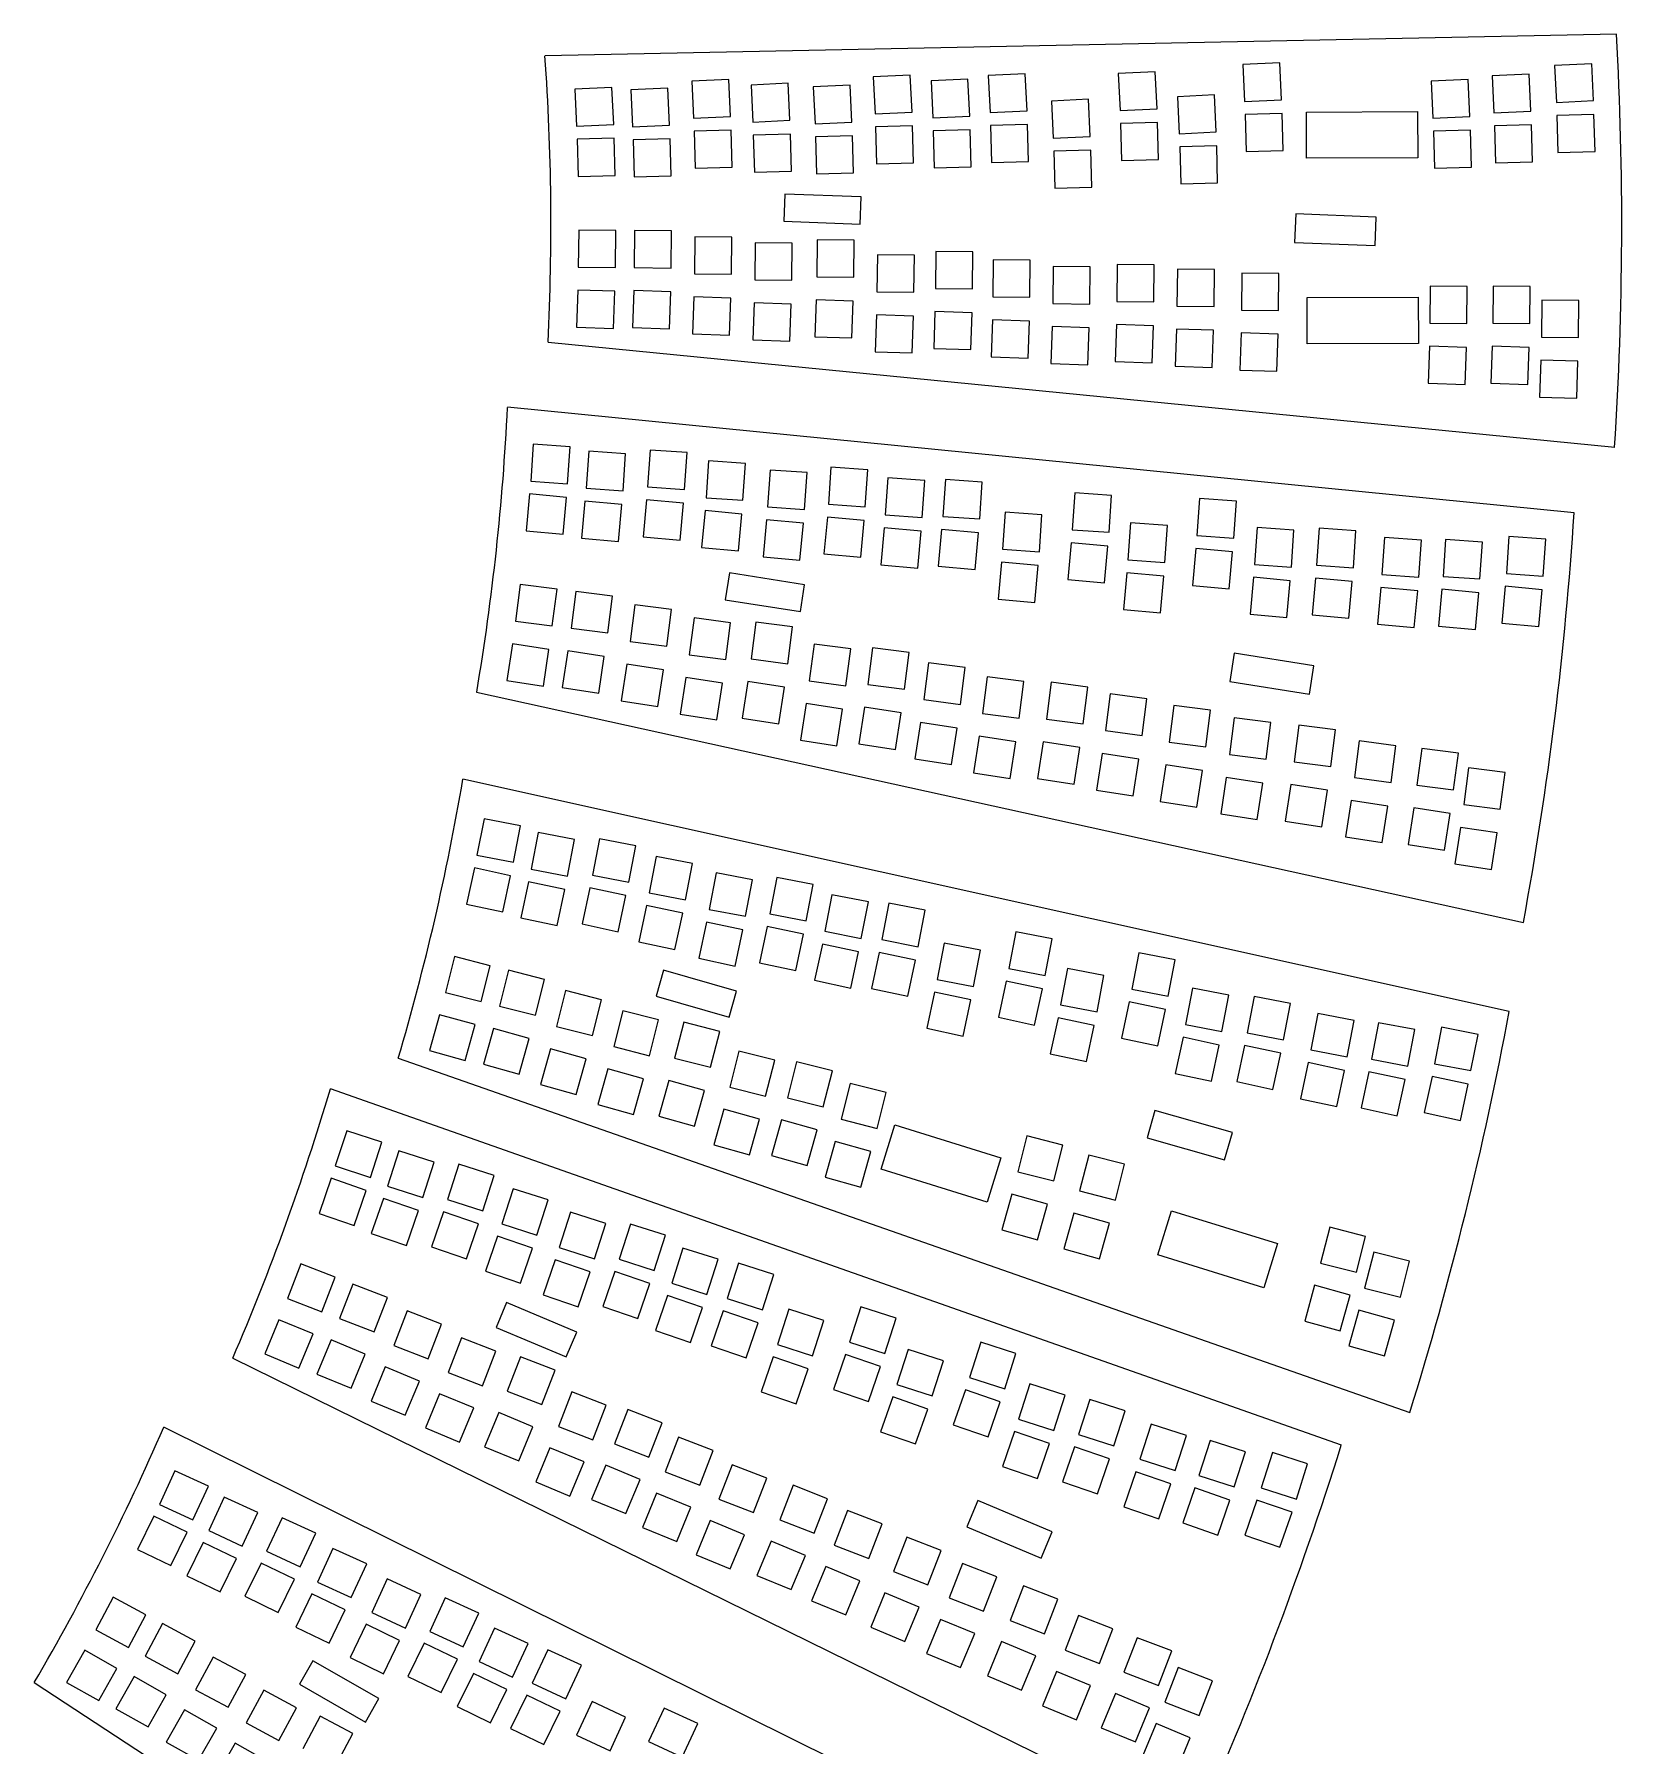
# Model space of a CAD drawing. Extents: x -234 to 632, y -244 to 547.
# Drawn here: x 457.6 to 629.1, y -17.9 to 167 of the extents above; entities that cross this region are included whole.
import ezdxf

# ---------------------------------------------------------------- set-up
doc = ezdxf.new("R2010")
doc.units = 0
doc.layers.get('0').update_dxf_attribs({"linetype": 'CONTINUOUS'})

msp = doc.modelspace()

# ---------------------------------------------------------------- linework, layer by layer
at = {"color": 7, "linetype": 'CONTINUOUS'}
for p, q in [((628.55, 167.02), (512.76, 164.69)), ((564.65, 162.75), (560.66, 162.55)), ((564.85, 158.75), (564.65, 162.75)), ((578.7, 162.97), (574.71, 162.78)), ((574.71, 162.78), (574.9, 158.78)), ((578.9, 158.98), (578.7, 162.97)), ((592.16, 163.94), (588.17, 163.75)), ((588.17, 163.75), (588.36, 159.75)), ((592.36, 159.94), (592.16, 163.94)), ((619.1, 162.72), (615.11, 162.52)), ((619.29, 158.72), (619.1, 162.72)), ((625.86, 163.84), (621.86, 163.65)), ((621.86, 163.65), (622.05, 159.66)), ((626.05, 159.85), (625.86, 163.84)), ((519.99, 161.26), (515.99, 161.07)), ((515.99, 161.07), (516.18, 157.08)), ((520.18, 157.27), (519.99, 161.26)), ((526.02, 161.21), (522.03, 161.01)), ((522.03, 161.01), (522.22, 157.02)), ((526.22, 157.21), (526.02, 161.21)), ((532.61, 162.13), (528.61, 161.94)), ((528.61, 161.94), (528.81, 157.94)), ((532.8, 158.13), (532.61, 162.13)), ((539.02, 161.72), (535.02, 161.53)), ((535.02, 161.53), (535.22, 157.53)), ((539.21, 157.73), (539.02, 161.72)), ((545.74, 161.52), (541.74, 161.33)), ((541.74, 161.33), (541.94, 157.33)), ((545.93, 157.52), (545.74, 161.52)), ((552.23, 162.6), (548.23, 162.41)), ((548.23, 162.41), (548.43, 158.41)), ((552.42, 158.6), (552.23, 162.6)), ((558.46, 162.17), (554.47, 161.97)), ((554.47, 161.97), (554.66, 157.98)), ((558.66, 158.17), (558.46, 162.17)), ((560.66, 162.55), (560.85, 158.56)), ((612.51, 162.13), (608.52, 161.94)), ((608.52, 161.94), (608.71, 157.94)), ((612.71, 158.14), (612.51, 162.13)), ((615.11, 162.52), (615.3, 158.53)), ((571.48, 159.99), (567.48, 159.79)), ((567.48, 159.79), (567.67, 155.8)), ((571.67, 155.99), (571.48, 159.99)), ((585.09, 160.46), (581.09, 160.27)), ((581.09, 160.27), (581.28, 156.27)), ((585.28, 156.47), (585.09, 160.46)), ((588.36, 159.75), (592.36, 159.94)), ((622.05, 159.66), (626.05, 159.85)), ((516.18, 157.08), (520.18, 157.27)), ((522.22, 157.02), (526.22, 157.21)), ((528.81, 157.94), (532.8, 158.13)), ((535.22, 157.53), (539.21, 157.73)), ((541.94, 157.33), (545.93, 157.52)), ((548.43, 158.41), (552.42, 158.6)), ((554.66, 157.98), (558.66, 158.17)), ((560.85, 158.56), (564.85, 158.75)), ((564.9, 157.27), (560.9, 157.16)), ((560.9, 157.16), (561.01, 153.16)), ((565.01, 153.27), (564.9, 157.27)), ((574.9, 158.78), (578.9, 158.98)), ((578.95, 157.49), (574.95, 157.38)), ((574.95, 157.38), (575.06, 153.38)), ((579.06, 153.49), (578.95, 157.49)), ((592.41, 158.46), (588.41, 158.35)), ((588.41, 158.35), (588.52, 154.35)), ((592.52, 154.46), (592.41, 158.46)), ((595.04, 158.62), (607.04, 158.67)), ((595.06, 153.62), (595.04, 158.62)), ((607.04, 158.67), (607.06, 153.67)), ((608.71, 157.94), (612.71, 158.14)), ((615.3, 158.53), (619.29, 158.72)), ((619.35, 157.24), (615.35, 157.13)), ((619.46, 153.24), (619.35, 157.24)), ((626.11, 158.36), (622.11, 158.25)), ((622.11, 158.25), (622.22, 154.26)), ((626.22, 154.37), (626.11, 158.36)), ((520.24, 155.78), (516.24, 155.67)), ((516.24, 155.67), (516.35, 151.67)), ((520.35, 151.78), (520.24, 155.78)), ((526.27, 155.73), (522.28, 155.62)), ((522.28, 155.62), (522.38, 151.62)), ((526.38, 151.73), (526.27, 155.73)), ((532.86, 156.65), (528.86, 156.54)), ((528.86, 156.54), (528.97, 152.54)), ((532.97, 152.65), (532.86, 156.65)), ((539.27, 156.24), (535.27, 156.13)), ((535.27, 156.13), (535.38, 152.13)), ((539.38, 152.24), (539.27, 156.24)), ((545.99, 156.04), (541.99, 155.93)), ((541.99, 155.93), (542.1, 151.93)), ((546.1, 152.04), (545.99, 156.04)), ((552.48, 157.12), (548.48, 157.01)), ((548.48, 157.01), (548.59, 153.01)), ((552.59, 153.12), (552.48, 157.12)), ((558.71, 156.69), (554.71, 156.58)), ((554.71, 156.58), (554.82, 152.58)), ((558.82, 152.69), (558.71, 156.69)), ((567.67, 155.8), (571.67, 155.99)), ((581.28, 156.27), (585.28, 156.47)), ((612.76, 156.65), (608.77, 156.54)), ((608.77, 156.54), (608.88, 152.54)), ((612.87, 152.65), (612.76, 156.65)), ((615.35, 157.13), (615.46, 153.13)), ((571.73, 154.51), (567.73, 154.4)), ((567.73, 154.4), (567.84, 150.4)), ((571.84, 150.51), (571.73, 154.51)), ((575.06, 153.38), (579.06, 153.49)), ((585.34, 154.98), (581.34, 154.87)), ((581.34, 154.87), (581.45, 150.87)), ((585.44, 150.98), (585.34, 154.98)), ((588.52, 154.35), (592.52, 154.46)), ((607.06, 153.67), (595.06, 153.62)), ((622.22, 154.26), (626.22, 154.37)), ((516.35, 151.67), (520.35, 151.78)), ((522.38, 151.62), (526.38, 151.73)), ((528.97, 152.54), (532.97, 152.65)), ((535.38, 152.13), (539.38, 152.24)), ((542.1, 151.93), (546.1, 152.04)), ((548.59, 153.01), (552.59, 153.12)), ((554.82, 152.58), (558.82, 152.69)), ((561.01, 153.16), (565.01, 153.27)), ((608.88, 152.54), (612.87, 152.65)), ((615.46, 153.13), (619.46, 153.24)), ((538.69, 149.76), (538.58, 146.84)), ((546.91, 149.44), (538.69, 149.76)), ((567.84, 150.4), (571.84, 150.51)), ((581.45, 150.87), (585.44, 150.98)), ((546.8, 146.52), (546.91, 149.44)), ((538.58, 146.84), (546.8, 146.52)), ((593.88, 147.61), (593.75, 144.53)), ((602.59, 147.27), (593.88, 147.61)), ((602.47, 144.19), (602.59, 147.27)), ((516.4, 145.87), (516.36, 141.87)), ((520.4, 145.83), (516.4, 145.87)), ((520.36, 141.83), (520.4, 145.83)), ((522.44, 145.81), (522.4, 141.81)), ((526.44, 145.77), (522.44, 145.81)), ((526.4, 141.77), (526.44, 145.77)), ((528.94, 145.14), (528.91, 141.14)), ((532.94, 145.1), (528.94, 145.14)), ((532.9, 141.1), (532.94, 145.1)), ((535.46, 144.48), (535.42, 140.48)), ((539.46, 144.44), (535.46, 144.48)), ((539.42, 140.44), (539.46, 144.44)), ((542.16, 144.82), (542.12, 140.82)), ((546.16, 144.78), (542.16, 144.82)), ((546.12, 140.78), (546.16, 144.78)), ((593.75, 144.53), (602.47, 144.19)), ((548.67, 143.2), (548.63, 139.2)), ((552.67, 143.16), (548.67, 143.2)), ((552.63, 139.16), (552.67, 143.16)), ((555, 143.56), (554.96, 139.56)), ((559, 143.52), (555, 143.56)), ((558.96, 139.52), (559, 143.52)), ((561.2, 142.66), (561.16, 138.66)), ((565.2, 142.62), (561.2, 142.66)), ((565.16, 138.62), (565.2, 142.62)), ((516.36, 141.87), (520.36, 141.83)), ((522.4, 141.81), (526.4, 141.77)), ((528.91, 141.14), (532.9, 141.1)), ((542.12, 140.82), (546.12, 140.78)), ((567.67, 141.92), (567.63, 137.92)), ((571.67, 141.88), (567.67, 141.92)), ((571.63, 137.88), (571.67, 141.88)), ((574.6, 142.15), (574.56, 138.15)), ((578.6, 142.11), (574.6, 142.15)), ((578.56, 138.11), (578.6, 142.11)), ((581.09, 141.66), (581.05, 137.66)), ((585.09, 141.62), (581.09, 141.66)), ((585.05, 137.62), (585.09, 141.62)), ((588.07, 141.23), (588.03, 137.23)), ((592.07, 141.19), (588.07, 141.23)), ((592.03, 137.19), (592.07, 141.19)), ((516.3, 139.38), (516.17, 135.39)), ((520.3, 139.25), (516.3, 139.38)), ((520.16, 135.25), (520.3, 139.25)), ((522.34, 139.33), (522.2, 135.33)), ((526.34, 139.19), (522.34, 139.33)), ((526.2, 135.19), (526.34, 139.19)), ((535.42, 140.48), (539.42, 140.44)), ((548.63, 139.2), (552.63, 139.16)), ((554.96, 139.56), (558.96, 139.52)), ((561.16, 138.66), (565.16, 138.62)), ((608.41, 139.8), (608.37, 135.8)), ((612.41, 139.76), (608.41, 139.8)), ((612.37, 135.76), (612.41, 139.76)), ((615.21, 139.8), (615.17, 135.8)), ((619.21, 139.76), (615.21, 139.8)), ((619.17, 135.76), (619.21, 139.76)), ((528.85, 138.66), (528.71, 134.66)), ((532.85, 138.52), (528.85, 138.66)), ((532.71, 134.52), (532.85, 138.52)), ((535.36, 138), (535.23, 134)), ((539.36, 137.86), (535.36, 138)), ((539.22, 133.86), (539.36, 137.86)), ((542.07, 138.34), (541.93, 134.34)), ((546.07, 138.2), (542.07, 138.34)), ((545.93, 134.21), (546.07, 138.2)), ((554.9, 137.08), (554.77, 133.08)), ((558.9, 136.94), (554.9, 137.08)), ((558.76, 132.95), (558.9, 136.94)), ((567.63, 137.92), (571.63, 137.88)), ((574.56, 138.15), (578.56, 138.11)), ((581.05, 137.66), (585.05, 137.62)), ((588.03, 137.23), (592.03, 137.19)), ((595.11, 138.59), (607.11, 138.63)), ((595.13, 133.59), (595.11, 138.59)), ((607.11, 138.63), (607.13, 133.63)), ((620.47, 138.31), (620.43, 134.31)), ((624.47, 138.27), (620.47, 138.31)), ((624.43, 134.27), (624.47, 138.27)), ((516.17, 135.39), (520.16, 135.25)), ((522.2, 135.33), (526.2, 135.19)), ((548.58, 136.72), (548.44, 132.72)), ((552.58, 136.58), (548.58, 136.72)), ((552.44, 132.59), (552.58, 136.58)), ((561.1, 136.18), (560.97, 132.18)), ((565.1, 136.04), (561.1, 136.18)), ((564.96, 132.04), (565.1, 136.04)), ((567.57, 135.44), (567.43, 131.44)), ((571.57, 135.3), (567.57, 135.44)), ((571.43, 131.31), (571.57, 135.3)), ((574.51, 135.67), (574.37, 131.67)), ((578.51, 135.53), (574.51, 135.67)), ((578.37, 131.53), (578.51, 135.53)), ((581, 135.18), (580.86, 131.18)), ((584.99, 135.04), (581, 135.18)), ((584.86, 131.04), (584.99, 135.04)), ((608.37, 135.8), (612.37, 135.76)), ((615.17, 135.8), (619.17, 135.76)), ((513.09, 133.75), (628.35, 122.42)), ((528.71, 134.66), (532.71, 134.52)), ((535.23, 134), (539.22, 133.86)), ((541.93, 134.34), (545.93, 134.21)), ((587.98, 134.75), (587.84, 130.75)), ((591.97, 134.61), (587.98, 134.75)), ((591.84, 130.61), (591.97, 134.61)), ((607.13, 133.63), (595.13, 133.59)), ((608.32, 133.32), (608.18, 129.32)), ((612.32, 133.18), (608.32, 133.32)), ((612.18, 129.19), (612.32, 133.18)), ((615.11, 133.32), (614.97, 129.32)), ((619.11, 133.18), (615.11, 133.32)), ((618.97, 129.19), (619.11, 133.18)), ((620.43, 134.31), (624.43, 134.27)), ((548.44, 132.72), (552.44, 132.59)), ((554.77, 133.08), (558.76, 132.95)), ((560.97, 132.18), (564.96, 132.04)), ((567.43, 131.44), (571.43, 131.31)), ((574.37, 131.67), (578.37, 131.53)), ((620.38, 131.83), (620.24, 127.83)), ((624.37, 131.69), (620.38, 131.83)), ((624.24, 127.7), (624.37, 131.69)), ((580.86, 131.18), (584.86, 131.04)), ((587.84, 130.75), (591.84, 130.61)), ((608.18, 129.32), (612.18, 129.19)), ((614.97, 129.32), (618.97, 129.19)), ((620.24, 127.83), (624.24, 127.7)), ((623.96, 115.33), (508.7, 126.72)), ((511.49, 122.75), (511.21, 118.76)), ((515.48, 122.46), (511.49, 122.75)), ((515.2, 118.47), (515.48, 122.46)), ((524.13, 122.11), (523.84, 118.12)), ((528.12, 121.83), (524.13, 122.11)), ((517.48, 121.97), (517.2, 117.98)), ((521.47, 121.69), (517.48, 121.97)), ((521.19, 117.7), (521.47, 121.69)), ((527.83, 117.84), (528.12, 121.83)), ((530.44, 120.95), (530.16, 116.96)), ((534.43, 120.67), (530.44, 120.95)), ((534.15, 116.68), (534.43, 120.67)), ((543.66, 120.25), (543.38, 116.26)), ((547.65, 119.97), (543.66, 120.25)), ((511.21, 118.76), (515.2, 118.47)), ((537.09, 119.95), (536.81, 115.96)), ((541.08, 119.67), (537.09, 119.95)), ((540.8, 115.68), (541.08, 119.67)), ((547.37, 115.98), (547.65, 119.97)), ((549.8, 119.09), (549.52, 115.1)), ((553.79, 118.81), (549.8, 119.09)), ((553.51, 114.82), (553.79, 118.81)), ((556.02, 118.93), (555.74, 114.94)), ((560.01, 118.65), (556.02, 118.93)), ((559.73, 114.66), (560.01, 118.65)), ((511.09, 117.36), (510.73, 113.37)), ((515.08, 116.99), (511.09, 117.36)), ((514.71, 113.01), (515.08, 116.99)), ((517.08, 116.59), (516.72, 112.6)), ((521.07, 116.22), (517.08, 116.59)), ((517.2, 117.98), (521.19, 117.7)), ((523.73, 116.72), (523.37, 112.74)), ((527.71, 116.36), (523.73, 116.72)), ((523.84, 118.12), (527.83, 117.84)), ((530.16, 116.96), (534.15, 116.68)), ((570, 117.49), (569.72, 113.5)), ((573.99, 117.21), (570, 117.49)), ((573.71, 113.22), (573.99, 117.21)), ((583.48, 116.86), (583.19, 112.87)), ((587.47, 116.58), (583.48, 116.86)), ((587.18, 112.59), (587.47, 116.58)), ((520.7, 112.24), (521.07, 116.22)), ((527.35, 112.38), (527.71, 116.36)), ((530.05, 115.56), (529.68, 111.58)), ((534.03, 115.19), (530.05, 115.56)), ((533.67, 111.21), (534.03, 115.19)), ((536.81, 115.96), (540.8, 115.68)), ((543.27, 114.86), (542.9, 110.88)), ((547.25, 114.5), (543.27, 114.86)), ((543.38, 116.26), (547.37, 115.98)), ((549.52, 115.1), (553.51, 114.82)), ((555.74, 114.94), (559.73, 114.66)), ((562.47, 115.38), (562.19, 111.39)), ((566.46, 115.1), (562.47, 115.38)), ((566.18, 111.11), (566.46, 115.1)), ((510.73, 113.37), (514.71, 113.01)), ((536.7, 114.56), (536.33, 110.58)), ((540.68, 114.2), (536.7, 114.56)), ((540.31, 110.21), (540.68, 114.2)), ((546.89, 110.52), (547.25, 114.5)), ((549.41, 113.7), (549.04, 109.72)), ((553.39, 113.33), (549.41, 113.7)), ((553.03, 109.35), (553.39, 113.33)), ((555.62, 113.54), (555.26, 109.56)), ((559.61, 113.18), (555.62, 113.54)), ((559.24, 109.19), (559.61, 113.18)), ((569.72, 113.5), (573.71, 113.22)), ((576.04, 114.24), (575.75, 110.25)), ((580.03, 113.96), (576.04, 114.24)), ((579.74, 109.97), (580.03, 113.96)), ((583.19, 112.87), (587.18, 112.59)), ((589.7, 113.74), (589.42, 109.75)), ((593.69, 113.46), (589.7, 113.74)), ((593.41, 109.47), (593.69, 113.46)), ((596.4, 113.67), (596.12, 109.68)), ((600.39, 113.38), (596.4, 113.67)), ((600.11, 109.39), (600.39, 113.38)), ((516.72, 112.6), (520.7, 112.24)), ((523.37, 112.74), (527.35, 112.38)), ((529.68, 111.58), (533.67, 111.21)), ((562.19, 111.39), (566.18, 111.11)), ((569.6, 112.1), (569.24, 108.12)), ((573.59, 111.74), (569.6, 112.1)), ((573.22, 107.75), (573.59, 111.74)), ((583.08, 111.47), (582.72, 107.48)), ((587.06, 111.1), (583.08, 111.47)), ((586.7, 107.12), (587.06, 111.1)), ((603.47, 112.65), (603.19, 108.66)), ((607.46, 112.37), (603.47, 112.65)), ((607.18, 108.38), (607.46, 112.37)), ((610.08, 112.45), (609.8, 108.46)), ((614.07, 112.17), (610.08, 112.45)), ((613.79, 108.18), (614.07, 112.17)), ((616.92, 112.77), (616.64, 108.78)), ((620.91, 112.49), (616.92, 112.77)), ((620.63, 108.5), (620.91, 112.49)), ((536.33, 110.58), (540.31, 110.21)), ((542.9, 110.88), (546.89, 110.52)), ((549.04, 109.72), (553.03, 109.35)), ((555.26, 109.56), (559.24, 109.19)), ((562.07, 109.99), (561.71, 106.01)), ((566.06, 109.63), (562.07, 109.99)), ((565.69, 105.65), (566.06, 109.63)), ((575.75, 110.25), (579.74, 109.97)), ((589.42, 109.75), (593.41, 109.47)), ((596.12, 109.68), (600.11, 109.39)), ((510.09, 107.6), (509.58, 103.63)), ((514.06, 107.09), (510.09, 107.6)), ((532.69, 108.83), (532.24, 105.94)), ((540.81, 107.54), (532.69, 108.83)), ((540.36, 104.65), (540.81, 107.54)), ((569.24, 108.12), (573.22, 107.75)), ((575.64, 108.85), (575.28, 104.87)), ((579.62, 108.49), (575.64, 108.85)), ((579.26, 104.51), (579.62, 108.49)), ((582.72, 107.48), (586.7, 107.12)), ((589.3, 108.36), (588.94, 104.37)), ((593.29, 107.99), (589.3, 108.36)), ((592.92, 104.01), (593.29, 107.99)), ((596.01, 108.28), (595.64, 104.29)), ((599.99, 107.91), (596.01, 108.28)), ((599.63, 103.93), (599.99, 107.91)), ((603.07, 107.26), (602.71, 103.28)), ((607.06, 106.9), (603.07, 107.26)), ((603.19, 108.66), (607.18, 108.38)), ((609.8, 108.46), (613.79, 108.18)), ((616.53, 107.39), (616.16, 103.4)), ((620.51, 107.02), (616.53, 107.39)), ((616.64, 108.78), (620.63, 108.5)), ((513.55, 103.12), (514.06, 107.09)), ((516.08, 106.83), (515.57, 102.86)), ((520.05, 106.32), (516.08, 106.83)), ((519.54, 102.35), (520.05, 106.32)), ((522.47, 105.39), (521.95, 101.42)), ((526.43, 104.88), (522.47, 105.39)), ((532.24, 105.94), (540.36, 104.65)), ((561.71, 106.01), (565.69, 105.65)), ((606.69, 102.92), (607.06, 106.9)), ((609.68, 107.07), (609.32, 103.08)), ((613.67, 106.7), (609.68, 107.07)), ((613.3, 102.72), (613.67, 106.7)), ((620.14, 103.04), (620.51, 107.02)), ((509.58, 103.63), (513.55, 103.12)), ((525.92, 100.91), (526.43, 104.88)), ((528.86, 103.97), (528.34, 100)), ((532.82, 103.45), (528.86, 103.97)), ((575.28, 104.87), (579.26, 104.51)), ((588.94, 104.37), (592.92, 104.01)), ((595.64, 104.29), (599.63, 103.93)), ((515.57, 102.86), (519.54, 102.35)), ((532.31, 99.49), (532.82, 103.45)), ((535.55, 103.51), (535.04, 99.55)), ((539.52, 103), (535.55, 103.51)), ((539.01, 99.03), (539.52, 103)), ((602.71, 103.28), (606.69, 102.92)), ((609.32, 103.08), (613.3, 102.72)), ((616.16, 103.4), (620.14, 103.04)), ((509.23, 101.17), (508.62, 97.22)), ((513.19, 100.56), (509.23, 101.17)), ((512.58, 96.61), (513.19, 100.56)), ((515.22, 100.4), (514.61, 96.45)), ((519.17, 99.79), (515.22, 100.4)), ((521.95, 101.42), (525.92, 100.91)), ((528.34, 100), (532.31, 99.49)), ((541.83, 101.13), (541.31, 97.17)), ((545.79, 100.62), (541.83, 101.13)), ((545.28, 96.65), (545.79, 100.62)), ((548.15, 100.74), (547.64, 96.78)), ((552.12, 100.23), (548.15, 100.74)), ((551.6, 96.26), (552.12, 100.23)), ((587.23, 100.16), (586.75, 97.11)), ((595.84, 98.79), (587.23, 100.16)), ((518.56, 95.84), (519.17, 99.79)), ((521.6, 98.97), (521, 95.01)), ((525.56, 98.36), (521.6, 98.97)), ((524.95, 94.4), (525.56, 98.36)), ((535.04, 99.55), (539.01, 99.03)), ((554.2, 99.11), (553.69, 95.15)), ((558.17, 98.6), (554.2, 99.11)), ((557.65, 94.63), (558.17, 98.6)), ((595.36, 95.74), (595.84, 98.79)), ((508.62, 97.22), (512.58, 96.61)), ((514.61, 96.45), (518.56, 95.84)), ((527.99, 97.54), (527.38, 93.59)), ((531.95, 96.93), (527.99, 97.54)), ((531.34, 92.98), (531.95, 96.93)), ((534.69, 97.09), (534.08, 93.13)), ((538.65, 96.48), (534.69, 97.09)), ((538.04, 92.52), (538.65, 96.48)), ((541.31, 97.17), (545.28, 96.65)), ((547.64, 96.78), (551.6, 96.26)), ((560.53, 97.61), (560.02, 93.65)), ((564.5, 97.1), (560.53, 97.61)), ((563.99, 93.13), (564.5, 97.1)), ((567.45, 97.02), (566.94, 93.05)), ((571.42, 96.5), (567.45, 97.02)), ((570.9, 92.54), (571.42, 96.5)), ((586.75, 97.11), (595.36, 95.74)), ((505.37, 95.96), (618.48, 71.06)), ((521, 95.01), (524.95, 94.4)), ((540.97, 94.71), (540.36, 90.76)), ((544.92, 94.1), (540.97, 94.71)), ((547.29, 94.32), (546.68, 90.37)), ((551.24, 93.71), (547.29, 94.32)), ((553.69, 95.15), (557.65, 94.63)), ((573.83, 95.76), (573.32, 91.8)), ((577.8, 95.25), (573.83, 95.76)), ((577.29, 91.28), (577.8, 95.25)), ((580.71, 94.51), (580.2, 90.54)), ((584.68, 94), (580.71, 94.51)), ((527.38, 93.59), (531.34, 92.98)), ((534.08, 93.13), (538.04, 92.52)), ((544.31, 90.15), (544.92, 94.1)), ((550.63, 89.76), (551.24, 93.71)), ((553.34, 92.69), (552.73, 88.74)), ((557.29, 92.08), (553.34, 92.69)), ((560.02, 93.65), (563.99, 93.13)), ((566.94, 93.05), (570.9, 92.54)), ((584.17, 90.03), (584.68, 94)), ((587.24, 93.18), (586.72, 89.21)), ((591.2, 92.66), (587.24, 93.18)), ((590.69, 88.7), (591.2, 92.66)), ((540.36, 90.76), (544.31, 90.15)), ((556.68, 88.13), (557.29, 92.08)), ((559.67, 91.19), (559.06, 87.24)), ((563.63, 90.58), (559.67, 91.19)), ((566.59, 90.59), (565.98, 86.64)), ((570.54, 89.98), (566.59, 90.59)), ((573.32, 91.8), (577.29, 91.28)), ((594.22, 92.4), (593.7, 88.43)), ((598.18, 91.88), (594.22, 92.4)), ((597.67, 87.92), (598.18, 91.88)), ((600.74, 90.68), (600.23, 86.72)), ((604.71, 90.17), (600.74, 90.68)), ((546.68, 90.37), (550.63, 89.76)), ((563.02, 86.63), (563.63, 90.58)), ((569.93, 86.03), (570.54, 89.98)), ((572.97, 89.34), (572.36, 85.38)), ((576.92, 88.73), (572.97, 89.34)), ((580.2, 90.54), (584.17, 90.03)), ((586.72, 89.21), (590.69, 88.7)), ((604.2, 86.2), (604.71, 90.17)), ((607.49, 89.88), (606.98, 85.92)), ((611.46, 89.37), (607.49, 89.88)), ((610.94, 85.4), (611.46, 89.37)), ((552.73, 88.74), (556.68, 88.13)), ((559.06, 87.24), (563.02, 86.63)), ((576.31, 84.77), (576.92, 88.73)), ((579.85, 88.09), (579.24, 84.13)), ((583.8, 87.48), (579.85, 88.09)), ((583.19, 83.52), (583.8, 87.48)), ((593.7, 88.43), (597.67, 87.92)), ((612.54, 87.78), (612.03, 83.81)), ((616.51, 87.27), (612.54, 87.78)), ((615.99, 83.3), (616.51, 87.27)), ((616.94, 61.45), (503.88, 86.54)), ((565.98, 86.64), (569.93, 86.03)), ((572.36, 85.38), (576.31, 84.77)), ((586.37, 86.75), (585.77, 82.8)), ((590.33, 86.14), (586.37, 86.75)), ((589.72, 82.19), (590.33, 86.14)), ((593.35, 85.97), (592.74, 82.02)), ((597.31, 85.36), (593.35, 85.97)), ((596.7, 81.41), (597.31, 85.36)), ((600.23, 86.72), (604.2, 86.2)), ((606.98, 85.92), (610.94, 85.4)), ((579.24, 84.13), (583.19, 83.52)), ((599.88, 84.26), (599.27, 80.31)), ((603.84, 83.65), (599.88, 84.26)), ((603.23, 79.7), (603.84, 83.65)), ((606.63, 83.46), (606.02, 79.5)), ((610.58, 82.85), (606.63, 83.46)), ((612.03, 83.81), (615.99, 83.3)), ((506.17, 82.26), (505.41, 78.33)), ((510.1, 81.5), (506.17, 82.26)), ((509.34, 77.58), (510.1, 81.5)), ((585.77, 82.8), (589.72, 82.19)), ((592.74, 82.02), (596.7, 81.41)), ((609.97, 78.89), (610.58, 82.85)), ((611.68, 81.35), (611.07, 77.4)), ((615.63, 80.74), (611.68, 81.35)), ((512.02, 80.78), (511.26, 76.85)), ((515.95, 80.02), (512.02, 80.78)), ((515.19, 76.09), (515.95, 80.02)), ((518.64, 80.12), (517.88, 76.19)), ((522.56, 79.36), (518.64, 80.12)), ((599.27, 80.31), (603.23, 79.7)), ((606.02, 79.5), (609.97, 78.89)), ((615.02, 76.79), (615.63, 80.74)), ((505.41, 78.33), (509.34, 77.58)), ((521.81, 75.43), (522.56, 79.36)), ((524.77, 78.21), (524.01, 74.28)), ((528.7, 77.45), (524.77, 78.21)), ((505.13, 76.96), (504.29, 73.05)), ((509.04, 76.12), (505.13, 76.96)), ((508.2, 72.21), (509.04, 76.12)), ((511.26, 76.85), (515.19, 76.09)), ((517.88, 76.19), (521.81, 75.43)), ((527.94, 73.52), (528.7, 77.45)), ((531.25, 76.42), (530.49, 72.49)), ((535.18, 75.67), (531.25, 76.42)), ((537.81, 75.94), (537.06, 72.01)), ((541.74, 75.18), (537.81, 75.94)), ((611.07, 77.4), (615.02, 76.79)), ((510.98, 75.48), (510.15, 71.56)), ((514.9, 74.64), (510.98, 75.48)), ((514.06, 70.73), (514.9, 74.64)), ((517.6, 74.82), (516.76, 70.91)), ((521.51, 73.98), (517.6, 74.82)), ((520.67, 70.07), (521.51, 73.98)), ((524.01, 74.28), (527.94, 73.52)), ((534.42, 71.74), (535.18, 75.67)), ((540.98, 71.25), (541.74, 75.18)), ((543.77, 74.05), (543.01, 70.12)), ((547.7, 73.29), (543.77, 74.05)), ((504.29, 73.05), (508.2, 72.21)), ((523.73, 72.91), (522.89, 68.99)), ((527.64, 72.07), (523.73, 72.91)), ((530.49, 72.49), (534.42, 71.74)), ((546.94, 69.36), (547.7, 73.29)), ((549.92, 73.15), (549.16, 69.22)), ((553.85, 72.39), (549.92, 73.15)), ((553.09, 68.46), (553.85, 72.39)), ((510.15, 71.56), (514.06, 70.73)), ((516.76, 70.91), (520.67, 70.07)), ((526.8, 68.16), (527.64, 72.07)), ((530.21, 71.12), (529.38, 67.21)), ((534.12, 70.28), (530.21, 71.12)), ((533.29, 66.37), (534.12, 70.28)), ((536.78, 70.63), (535.94, 66.72)), ((540.69, 69.8), (536.78, 70.63)), ((537.06, 72.01), (540.98, 71.25)), ((522.89, 68.99), (526.8, 68.16)), ((539.85, 65.89), (540.69, 69.8)), ((542.73, 68.74), (541.89, 64.83)), ((546.64, 67.9), (542.73, 68.74)), ((543.01, 70.12), (546.94, 69.36)), ((549.16, 69.22), (553.09, 68.46)), ((555.9, 68.85), (555.14, 64.92)), ((559.83, 68.1), (555.9, 68.85)), ((563.63, 70.05), (562.87, 66.12)), ((567.55, 69.29), (563.63, 70.05)), ((566.8, 65.36), (567.55, 69.29)), ((502.97, 67.39), (501.99, 63.51)), ((506.85, 66.4), (502.97, 67.39)), ((529.38, 67.21), (533.29, 66.37)), ((535.94, 66.72), (539.85, 65.89)), ((545.8, 63.99), (546.64, 67.9)), ((548.88, 67.84), (548.05, 63.93)), ((552.79, 67.01), (548.88, 67.84)), ((551.96, 63.1), (552.79, 67.01)), ((559.07, 64.17), (559.83, 68.1)), ((576.93, 67.8), (576.18, 63.88)), ((580.86, 67.05), (576.93, 67.8)), ((580.1, 63.12), (580.86, 67.05)), ((505.86, 62.53), (506.85, 66.4)), ((508.82, 65.91), (507.84, 62.03)), ((512.7, 64.92), (508.82, 65.91)), ((511.72, 61.05), (512.7, 64.92)), ((525.56, 65.91), (524.76, 63.1)), ((533.46, 63.65), (525.56, 65.91)), ((541.89, 64.83), (545.8, 63.99)), ((555.14, 64.92), (559.07, 64.17)), ((562.59, 64.74), (561.75, 60.83)), ((566.5, 63.91), (562.59, 64.74)), ((562.87, 66.12), (566.8, 65.36)), ((569.23, 66.1), (568.48, 62.17)), ((573.16, 65.34), (569.23, 66.1)), ((572.41, 61.41), (573.16, 65.34)), ((501.99, 63.51), (505.86, 62.53)), ((514.99, 63.72), (514.01, 59.84)), ((518.87, 62.73), (514.99, 63.72)), ((524.76, 63.1), (532.66, 60.85)), ((532.66, 60.85), (533.46, 63.65)), ((548.05, 63.93), (551.96, 63.1)), ((554.86, 63.55), (554.02, 59.64)), ((558.77, 62.71), (554.86, 63.55)), ((565.66, 59.99), (566.5, 63.91)), ((576.18, 63.88), (580.1, 63.12)), ((582.74, 63.97), (581.98, 60.04)), ((586.67, 63.21), (582.74, 63.97)), ((585.91, 59.29), (586.67, 63.21)), ((589.38, 63.09), (588.63, 59.16)), ((593.31, 62.33), (589.38, 63.09)), ((501.35, 61.11), (500.27, 57.26)), ((505.2, 60.04), (501.35, 61.11)), ((507.84, 62.03), (511.72, 61.05)), ((517.88, 58.86), (518.87, 62.73)), ((521.16, 61.54), (520.18, 57.66)), ((525.04, 60.56), (521.16, 61.54)), ((557.94, 58.8), (558.77, 62.71)), ((568.48, 62.17), (572.41, 61.41)), ((575.9, 62.5), (575.06, 58.59)), ((579.81, 61.66), (575.9, 62.5)), ((578.97, 57.75), (579.81, 61.66)), ((592.56, 58.4), (593.31, 62.33)), ((596.28, 61.24), (595.52, 57.31)), ((600.21, 60.48), (596.28, 61.24)), ((504.12, 56.18), (505.2, 60.04)), ((507.2, 59.63), (506.12, 55.78)), ((511.05, 58.55), (507.2, 59.63)), ((514.01, 59.84), (517.88, 58.86)), ((524.06, 56.68), (525.04, 60.56)), ((527.76, 60.29), (526.77, 56.41)), ((531.64, 59.3), (527.76, 60.29)), ((530.65, 55.43), (531.64, 59.3)), ((554.02, 59.64), (557.94, 58.8)), ((561.75, 60.83), (565.66, 59.99)), ((568.2, 60.79), (567.36, 56.88)), ((572.11, 59.96), (568.2, 60.79)), ((571.27, 56.05), (572.11, 59.96)), ((581.98, 60.04), (585.91, 59.29)), ((588.63, 59.16), (592.56, 58.4)), ((599.45, 56.55), (600.21, 60.48)), ((602.82, 60.25), (602.06, 56.32)), ((606.75, 59.5), (602.82, 60.25)), ((605.99, 55.57), (606.75, 59.5)), ((609.65, 59.75), (608.89, 55.82)), ((613.58, 58.99), (609.65, 59.75)), ((509.97, 54.7), (511.05, 58.55)), ((513.37, 57.44), (512.29, 53.59)), ((517.22, 56.36), (513.37, 57.44)), ((520.18, 57.66), (524.06, 56.68)), ((575.06, 58.59), (578.97, 57.75)), ((581.7, 58.67), (580.86, 54.76)), ((585.61, 57.83), (581.7, 58.67)), ((584.78, 53.92), (585.61, 57.83)), ((588.35, 57.79), (587.51, 53.88)), ((592.26, 56.95), (588.35, 57.79)), ((612.82, 55.07), (613.58, 58.99)), ((496.89, 56.4), (606.21, 18.15)), ((500.27, 57.26), (504.12, 56.18)), ((506.12, 55.78), (509.97, 54.7)), ((516.14, 52.51), (517.22, 56.36)), ((526.77, 56.41), (530.65, 55.43)), ((533.7, 57.17), (532.72, 53.3)), ((537.58, 56.19), (533.7, 57.17)), ((536.6, 52.31), (537.58, 56.19)), ((539.93, 56.03), (538.95, 52.15)), ((543.81, 55.05), (539.93, 56.03)), ((567.36, 56.88), (571.27, 56.05)), ((591.42, 53.04), (592.26, 56.95)), ((595.24, 55.94), (594.41, 52.02)), ((599.16, 55.1), (595.24, 55.94)), ((595.52, 57.31), (599.45, 56.55)), ((602.06, 56.32), (605.99, 55.57)), ((608.89, 55.82), (612.82, 55.07)), ((519.54, 55.26), (518.46, 51.41)), ((523.39, 54.19), (519.54, 55.26)), ((522.31, 50.33), (523.39, 54.19)), ((526.14, 54.01), (525.06, 50.16)), ((529.99, 52.93), (526.14, 54.01)), ((542.83, 51.17), (543.81, 55.05)), ((545.74, 53.69), (544.76, 49.81)), ((549.62, 52.71), (545.74, 53.69)), ((580.86, 54.76), (584.78, 53.92)), ((587.51, 53.88), (591.42, 53.04)), ((598.32, 51.19), (599.16, 55.1)), ((601.78, 54.95), (600.94, 51.04)), ((605.69, 54.11), (601.78, 54.95)), ((604.86, 50.2), (605.69, 54.11)), ((608.61, 54.45), (607.77, 50.54)), ((612.52, 53.61), (608.61, 54.45)), ((598.81, 14.62), (489.57, 53.1)), ((512.29, 53.59), (516.14, 52.51)), ((528.91, 49.08), (529.99, 52.93)), ((532.72, 53.3), (536.6, 52.31)), ((538.95, 52.15), (542.83, 51.17)), ((548.64, 48.83), (549.62, 52.71)), ((594.41, 52.02), (598.32, 51.19)), ((611.69, 49.7), (612.52, 53.61)), ((518.46, 51.41), (522.31, 50.33)), ((525.06, 50.16), (528.91, 49.08)), ((532.08, 50.9), (531, 47.05)), ((535.93, 49.82), (532.08, 50.9)), ((578.67, 50.78), (577.82, 47.81)), ((587.05, 48.39), (578.67, 50.78)), ((600.94, 51.04), (604.86, 50.2)), ((607.77, 50.54), (611.69, 49.7)), ((491.33, 48.58), (490.1, 44.77)), ((495.14, 47.35), (491.33, 48.58)), ((534.85, 45.97), (535.93, 49.82)), ((538.31, 49.76), (537.23, 45.9)), ((542.16, 48.68), (538.31, 49.76)), ((541.08, 44.83), (542.16, 48.68)), ((544.76, 49.81), (548.64, 48.83)), ((549.07, 44.43), (550.55, 49.2)), ((550.55, 49.2), (562.01, 45.65)), ((586.2, 45.42), (587.05, 48.39)), ((493.91, 43.54), (495.14, 47.35)), ((496.96, 46.4), (495.74, 42.59)), ((500.77, 45.18), (496.96, 46.4)), ((531, 47.05), (534.85, 45.97)), ((544.12, 47.41), (543.04, 43.56)), ((547.97, 46.34), (544.12, 47.41)), ((546.89, 42.48), (547.97, 46.34)), ((564.84, 48.01), (563.85, 44.14)), ((568.71, 47.03), (564.84, 48.01)), ((567.73, 43.15), (568.71, 47.03)), ((577.82, 47.81), (586.2, 45.42)), ((490.1, 44.77), (493.91, 43.54)), ((499.55, 41.37), (500.77, 45.18)), ((503.45, 44.95), (502.23, 41.15)), ((507.26, 43.73), (503.45, 44.95)), ((537.23, 45.9), (541.08, 44.83)), ((560.53, 40.87), (549.07, 44.43)), ((562.01, 45.65), (560.53, 40.87)), ((571.52, 45.95), (570.53, 42.07)), ((575.39, 44.97), (571.52, 45.95)), ((574.41, 41.09), (575.39, 44.97)), ((489.66, 43.44), (488.36, 39.65)), ((493.44, 42.13), (489.66, 43.44)), ((495.74, 42.59), (499.55, 41.37)), ((506.04, 39.92), (507.26, 43.73)), ((543.04, 43.56), (546.89, 42.48)), ((563.85, 44.14), (567.73, 43.15)), ((492.14, 38.35), (493.44, 42.13)), ((495.3, 41.26), (493.99, 37.48)), ((499.08, 39.96), (495.3, 41.26)), ((502.23, 41.15), (506.04, 39.92)), ((509.31, 42.32), (508.08, 38.51)), ((513.11, 41.1), (509.31, 42.32)), ((511.89, 37.29), (513.11, 41.1)), ((563.21, 41.74), (562.13, 37.89)), ((567.06, 40.66), (563.21, 41.74)), ((570.53, 42.07), (574.41, 41.09)), ((488.36, 39.65), (492.14, 38.35)), ((497.78, 36.18), (499.08, 39.96)), ((501.78, 39.81), (500.48, 36.03)), ((505.57, 38.51), (501.78, 39.81)), ((515.53, 39.77), (514.3, 35.96)), ((519.34, 38.55), (515.53, 39.77)), ((565.99, 36.81), (567.06, 40.66)), ((569.89, 39.67), (568.82, 35.82)), ((573.75, 38.6), (569.89, 39.67)), ((578.97, 35.16), (580.45, 39.93)), ((580.45, 39.93), (591.91, 36.38)), ((493.99, 37.48), (497.78, 36.18)), ((504.26, 34.73), (505.57, 38.51)), ((507.64, 37.18), (506.34, 33.4)), ((511.42, 35.88), (507.64, 37.18)), ((508.08, 38.51), (511.89, 37.29)), ((518.11, 34.74), (519.34, 38.55)), ((521.98, 38.5), (520.76, 34.69)), ((525.79, 37.28), (521.98, 38.5)), ((524.57, 33.47), (525.79, 37.28)), ((562.13, 37.89), (565.99, 36.81)), ((572.67, 34.74), (573.75, 38.6)), ((597.55, 38.15), (596.56, 34.27)), ((601.43, 37.17), (597.55, 38.15)), ((600.44, 33.29), (601.43, 37.17)), ((500.48, 36.03), (504.26, 34.73)), ((510.12, 32.1), (511.42, 35.88)), ((514.3, 35.96), (518.11, 34.74)), ((527.67, 35.91), (526.45, 32.1)), ((531.48, 34.69), (527.67, 35.91)), ((568.82, 35.82), (572.67, 34.74)), ((590.43, 31.6), (578.97, 35.16)), ((591.91, 36.38), (590.43, 31.6)), ((602.31, 35.46), (601.33, 31.58)), ((606.19, 34.48), (602.31, 35.46)), ((486.37, 34.2), (484.93, 30.46)), ((490.1, 32.75), (486.37, 34.2)), ((506.34, 33.4), (510.12, 32.1)), ((513.86, 34.63), (512.56, 30.85)), ((517.64, 33.33), (513.86, 34.63)), ((516.34, 29.55), (517.64, 33.33)), ((520.32, 33.36), (519.02, 29.58)), ((524.1, 32.06), (520.32, 33.36)), ((520.76, 34.69), (524.57, 33.47)), ((530.26, 30.88), (531.48, 34.69)), ((533.67, 34.28), (532.45, 30.47)), ((537.48, 33.06), (533.67, 34.28)), ((596.56, 34.27), (600.44, 33.29)), ((605.2, 30.6), (606.19, 34.48)), ((488.66, 29.02), (490.1, 32.75)), ((492, 32.02), (490.56, 28.29)), ((495.73, 30.58), (492, 32.02)), ((522.8, 28.28), (524.1, 32.06)), ((526.45, 32.1), (530.26, 30.88)), ((536.26, 29.25), (537.48, 33.06)), ((595.92, 31.88), (594.85, 28.02)), ((599.78, 30.8), (595.92, 31.88)), ((601.33, 31.58), (605.2, 30.6)), ((484.93, 30.46), (488.66, 29.02)), ((494.29, 26.85), (495.73, 30.58)), ((508.61, 30.01), (507.48, 27.32)), ((516.19, 26.83), (508.61, 30.01)), ((512.56, 30.85), (516.34, 29.55)), ((526, 30.77), (524.7, 26.99)), ((529.79, 29.47), (526, 30.77)), ((532.45, 30.47), (536.26, 29.25)), ((598.7, 26.95), (599.78, 30.8)), ((484, 28.16), (482.47, 24.47)), ((487.7, 26.63), (484, 28.16)), ((490.56, 28.29), (494.29, 26.85)), ((497.86, 29.11), (496.42, 25.38)), ((501.59, 27.67), (497.86, 29.11)), ((519.02, 29.58), (522.8, 28.28)), ((528.48, 25.69), (529.79, 29.47)), ((532, 29.14), (530.7, 25.36)), ((535.79, 27.84), (532, 29.14)), ((534.49, 24.06), (535.79, 27.84)), ((539.09, 29.3), (537.87, 25.49)), ((542.9, 28.08), (539.09, 29.3)), ((541.68, 24.27), (542.9, 28.08)), ((546.9, 29.56), (545.68, 25.75)), ((550.71, 28.33), (546.9, 29.56)), ((549.49, 24.53), (550.71, 28.33)), ((594.85, 28.02), (598.7, 26.95)), ((600.69, 29.18), (599.61, 25.33)), ((604.54, 28.11), (600.69, 29.18)), ((603.46, 24.25), (604.54, 28.11)), ((486.17, 22.93), (487.7, 26.63)), ((489.64, 25.99), (488.1, 22.29)), ((493.33, 24.46), (489.64, 25.99)), ((500.15, 23.94), (501.59, 27.67)), ((503.73, 26.21), (502.29, 22.47)), ((507.46, 24.76), (503.73, 26.21)), ((507.48, 27.32), (515.06, 24.14)), ((515.06, 24.14), (516.19, 26.83)), ((524.7, 26.99), (528.48, 25.69)), ((482.47, 24.47), (486.17, 22.93)), ((491.8, 20.76), (493.33, 24.46)), ((496.42, 25.38), (500.15, 23.94)), ((506.02, 21.03), (507.46, 24.76)), ((510.12, 24.17), (508.68, 20.44)), ((513.86, 22.73), (510.12, 24.17)), ((530.7, 25.36), (534.49, 24.06)), ((537.42, 24.16), (536.12, 20.38)), ((541.21, 22.86), (537.42, 24.16)), ((537.87, 25.49), (541.68, 24.27)), ((545.24, 24.42), (543.94, 20.63)), ((549.02, 23.11), (545.24, 24.42)), ((545.68, 25.75), (549.49, 24.53)), ((552, 24.96), (550.78, 21.15)), ((555.81, 23.74), (552, 24.96)), ((559.85, 25.73), (558.62, 21.92)), ((563.65, 24.51), (559.85, 25.73)), ((562.43, 20.7), (563.65, 24.51)), ((599.61, 25.33), (603.46, 24.25)), ((479.02, 24.02), (582.95, -27.07)), ((488.1, 22.29), (491.8, 20.76)), ((495.5, 23.07), (493.96, 19.38)), ((499.19, 21.54), (495.5, 23.07)), ((502.29, 22.47), (506.02, 21.03)), ((512.41, 19), (513.86, 22.73)), ((539.91, 19.07), (541.21, 22.86)), ((547.72, 19.33), (549.02, 23.11)), ((554.58, 19.93), (555.81, 23.74)), ((497.66, 17.85), (499.19, 21.54)), ((508.68, 20.44), (512.41, 19)), ((515.65, 20.37), (514.21, 16.64)), ((519.38, 18.93), (515.65, 20.37)), ((536.12, 20.38), (539.91, 19.07)), ((543.94, 20.63), (547.72, 19.33)), ((550.78, 21.15), (554.58, 19.93)), ((558.18, 20.59), (556.88, 16.81)), ((561.96, 19.29), (558.18, 20.59)), ((558.62, 21.92), (562.43, 20.7)), ((565.15, 21.23), (563.93, 17.42)), ((568.96, 20.01), (565.15, 21.23)), ((493.96, 19.38), (497.66, 17.85)), ((501.36, 20.17), (499.83, 16.48)), ((505.06, 18.64), (501.36, 20.17)), ((503.53, 14.94), (505.06, 18.64)), ((517.94, 15.2), (519.38, 18.93)), ((550.33, 19.82), (549.03, 16.04)), ((554.12, 18.52), (550.33, 19.82)), ((552.81, 14.74), (554.12, 18.52)), ((560.66, 15.51), (561.96, 19.29)), ((567.74, 16.2), (568.96, 20.01)), ((571.64, 19.56), (570.42, 15.75)), ((575.45, 18.34), (571.64, 19.56)), ((507.76, 18.14), (506.23, 14.44)), ((511.46, 16.6), (507.76, 18.14)), ((521.7, 18.48), (520.26, 14.75)), ((525.43, 17.04), (521.7, 18.48)), ((523.99, 13.31), (525.43, 17.04)), ((556.88, 16.81), (560.66, 15.51)), ((563.93, 17.42), (567.74, 16.2)), ((574.23, 14.53), (575.45, 18.34)), ((578.27, 16.89), (577.04, 13.09)), ((582.07, 15.67), (578.27, 16.89)), ((575.33, -34.9), (471.57, 16.55)), ((499.83, 16.48), (503.53, 14.94)), ((509.92, 12.91), (511.46, 16.6)), ((514.21, 16.64), (517.94, 15.2)), ((527.19, 15.46), (525.75, 11.73)), ((530.92, 14.02), (527.19, 15.46)), ((549.03, 16.04), (552.81, 14.74)), ((563.49, 16.09), (562.18, 12.31)), ((567.27, 14.79), (563.49, 16.09)), ((570.42, 15.75), (574.23, 14.53)), ((580.85, 11.86), (582.07, 15.67)), ((584.64, 15.13), (583.42, 11.32)), ((588.45, 13.91), (584.64, 15.13)), ((506.23, 14.44), (509.92, 12.91)), ((513.29, 14.33), (511.76, 10.64)), ((516.98, 12.8), (513.29, 14.33)), ((520.26, 14.75), (523.99, 13.31)), ((529.48, 10.29), (530.92, 14.02)), ((565.97, 11.01), (567.27, 14.79)), ((569.98, 14.42), (568.68, 10.64)), ((573.76, 13.12), (569.98, 14.42)), ((572.46, 9.34), (573.76, 13.12)), ((577.04, 13.09), (580.85, 11.86)), ((587.23, 10.1), (588.45, 13.91)), ((591.36, 13.81), (590.14, 10)), ((595.17, 12.59), (591.36, 13.81)), ((472.77, 11.85), (471.09, 8.22)), ((476.4, 10.17), (472.77, 11.85)), ((515.45, 9.11), (516.98, 12.8)), ((519.34, 12.45), (517.8, 8.75)), ((523.03, 10.92), (519.34, 12.45)), ((525.75, 11.73), (529.48, 10.29)), ((532.99, 12.5), (531.54, 8.77)), ((536.72, 11.06), (532.99, 12.5)), ((562.18, 12.31), (565.97, 11.01)), ((576.6, 11.75), (575.3, 7.97)), ((580.38, 10.45), (576.6, 11.75)), ((583.42, 11.32), (587.23, 10.1)), ((593.95, 8.78), (595.17, 12.59)), ((474.72, 6.54), (476.4, 10.17)), ((511.76, 10.64), (515.45, 9.11)), ((521.5, 7.22), (523.03, 10.92)), ((524.82, 9.43), (523.29, 5.73)), ((528.52, 7.9), (524.82, 9.43)), ((535.28, 7.33), (536.72, 11.06)), ((539.56, 10.28), (538.12, 6.54)), ((543.29, 8.83), (539.56, 10.28)), ((568.68, 10.64), (572.46, 9.34)), ((579.08, 6.67), (580.38, 10.45)), ((582.97, 9.99), (581.67, 6.21)), ((586.76, 8.69), (582.97, 9.99)), ((590.14, 10), (593.95, 8.78)), ((471.09, 8.22), (474.72, 6.54)), ((478.09, 9.01), (476.42, 5.38)), ((481.73, 7.33), (478.09, 9.01)), ((517.8, 8.75), (521.5, 7.22)), ((526.99, 4.2), (528.52, 7.9)), ((531.54, 8.77), (535.28, 7.33)), ((541.85, 5.1), (543.29, 8.83)), ((545.46, 7.54), (544.02, 3.81)), ((549.19, 6.1), (545.46, 7.54)), ((559.52, 8.62), (558.33, 5.78)), ((567.56, 5.25), (559.52, 8.62)), ((575.3, 7.97), (579.08, 6.67)), ((585.45, 4.91), (586.76, 8.69)), ((589.69, 8.67), (588.39, 4.89)), ((593.48, 7.37), (589.69, 8.67)), ((470.49, 6.95), (468.74, 3.35)), ((474.09, 5.2), (470.49, 6.95)), ((480.05, 3.7), (481.73, 7.33)), ((484.36, 6.78), (482.68, 3.15)), ((487.99, 5.11), (484.36, 6.78)), ((523.29, 5.73), (526.99, 4.2)), ((530.62, 6.46), (529.09, 2.77)), ((534.32, 4.93), (530.62, 6.46)), ((538.12, 6.54), (541.85, 5.1)), ((547.75, 2.37), (549.19, 6.1)), ((558.33, 5.78), (566.36, 2.4)), ((581.67, 6.21), (585.45, 4.91)), ((592.18, 3.59), (593.48, 7.37)), ((472.33, 1.6), (474.09, 5.2)), ((475.82, 4.11), (474.07, 0.51)), ((479.41, 2.36), (475.82, 4.11)), ((476.42, 5.38), (480.05, 3.7)), ((486.32, 1.47), (487.99, 5.11)), ((532.78, 1.24), (534.32, 4.93)), ((537.2, 4.24), (535.66, 0.55)), ((540.89, 2.71), (537.2, 4.24)), ((544.02, 3.81), (547.75, 2.37)), ((551.85, 4.69), (550.41, 0.96)), ((555.58, 3.25), (551.85, 4.69)), ((566.36, 2.4), (567.56, 5.25)), ((588.39, 4.89), (592.18, 3.59)), ((468.74, 3.35), (472.33, 1.6)), ((477.66, -1.24), (479.41, 2.36)), ((482.08, 1.88), (480.33, -1.71)), ((485.68, 0.13), (482.08, 1.88)), ((482.68, 3.15), (486.32, 1.47)), ((489.85, 3.46), (488.18, -0.17)), ((493.49, 1.78), (489.85, 3.46)), ((529.09, 2.77), (532.78, 1.24)), ((539.36, -0.99), (540.89, 2.71)), ((554.14, -0.49), (555.58, 3.25)), ((474.07, 0.51), (477.66, -1.24)), ((483.93, -3.46), (485.68, 0.13)), ((491.81, -1.85), (493.49, 1.78)), ((495.72, 0.17), (494.04, -3.46)), ((499.35, -1.5), (495.72, 0.17)), ((535.66, 0.55), (539.36, -0.99)), ((543.1, 1.5), (541.56, -2.19)), ((546.79, -0.03), (543.1, 1.5)), ((550.41, 0.96), (554.14, -0.49)), ((557.87, 1.84), (556.42, -1.89)), ((561.6, 0.4), (557.87, 1.84)), ((560.16, -3.33), (561.6, 0.4)), ((466.1, -1.82), (464.21, -5.35)), ((469.63, -3.71), (466.1, -1.82)), ((480.33, -1.71), (483.93, -3.46)), ((487.58, -1.44), (485.83, -5.04)), ((491.17, -3.19), (487.58, -1.44)), ((488.18, -0.17), (491.81, -1.85)), ((497.68, -5.14), (499.35, -1.5)), ((545.26, -3.72), (546.79, -0.03)), ((549.48, -1.35), (547.95, -5.04)), ((553.18, -2.88), (549.48, -1.35)), ((564.46, -0.58), (563.02, -4.31)), ((568.19, -2.02), (564.46, -0.58)), ((489.42, -6.79), (491.17, -3.19)), ((494.04, -3.46), (497.68, -5.14)), ((501.97, -1.87), (500.3, -5.5)), ((505.61, -3.55), (501.97, -1.87)), ((503.93, -7.18), (505.61, -3.55)), ((541.56, -2.19), (545.26, -3.72)), ((551.64, -6.58), (553.18, -2.88)), ((556.42, -1.89), (560.16, -3.33)), ((566.75, -5.75), (568.19, -2.02)), ((464.21, -5.35), (467.74, -7.24)), ((467.74, -7.24), (469.63, -3.71)), ((471.43, -4.66), (469.54, -8.19)), ((474.95, -6.55), (471.43, -4.66)), ((485.83, -5.04), (489.42, -6.79)), ((493.44, -4.73), (491.69, -8.33)), ((497.04, -6.48), (493.44, -4.73)), ((500.3, -5.5), (503.93, -7.18)), ((507.3, -5.14), (505.63, -8.77)), ((510.93, -6.81), (507.3, -5.14)), ((547.95, -5.04), (551.64, -6.58)), ((555.5, -4.2), (553.97, -7.89)), ((559.2, -5.73), (555.5, -4.2)), ((563.02, -4.31), (566.75, -5.75)), ((570.39, -3.8), (568.95, -7.53)), ((574.13, -5.24), (570.39, -3.8)), ((572.68, -8.97), (574.13, -5.24)), ((473.07, -10.08), (474.95, -6.55)), ((495.29, -10.08), (497.04, -6.48)), ((499.7, -6.77), (497.95, -10.37)), ((503.29, -8.52), (499.7, -6.77)), ((509.26, -10.44), (510.93, -6.81)), ((557.66, -9.42), (559.2, -5.73)), ((562.09, -6.61), (560.56, -10.31)), ((565.79, -8.15), (562.09, -6.61)), ((576.75, -6.18), (575.31, -9.91)), ((580.49, -7.62), (576.75, -6.18)), ((463.02, -7.53), (461.05, -11.01)), ((466.5, -9.5), (463.02, -7.53)), ((469.54, -8.19), (473.07, -10.08)), ((476.89, -8.27), (475, -11.8)), ((480.42, -10.15), (476.89, -8.27)), ((487.67, -8.67), (486.22, -11.21)), ((494.81, -12.76), (487.67, -8.67)), ((491.69, -8.33), (495.29, -10.08)), ((501.54, -12.12), (503.29, -8.52)), ((505.63, -8.77), (509.26, -10.44)), ((513.06, -7.48), (511.38, -11.11)), ((516.69, -9.16), (513.06, -7.48)), ((515.02, -12.79), (516.69, -9.16)), ((553.97, -7.89), (557.66, -9.42)), ((564.26, -11.84), (565.79, -8.15)), ((568.95, -7.53), (572.68, -8.97)), ((579.04, -11.35), (580.49, -7.62)), ((457.56, -11.04), (554.53, -74.37)), ((461.05, -11.01), (464.53, -12.98)), ((464.53, -12.98), (466.5, -9.5)), ((468.35, -10.37), (466.38, -13.85)), ((471.83, -12.34), (468.35, -10.37)), ((478.53, -13.68), (480.42, -10.15)), ((497.95, -10.37), (501.54, -12.12)), ((505.03, -10.04), (503.27, -13.63)), ((508.62, -11.79), (505.03, -10.04)), ((560.56, -10.31), (564.26, -11.84)), ((568.03, -9.83), (566.5, -13.53)), ((571.72, -11.36), (568.03, -9.83)), ((575.31, -9.91), (579.04, -11.35)), ((581.16, -9.42), (579.72, -13.15)), ((584.89, -10.86), (581.16, -9.42)), ((583.45, -14.6), (584.89, -10.86)), ((469.86, -15.82), (471.83, -12.34)), ((475, -11.8), (478.53, -13.68)), ((482.36, -11.86), (480.48, -15.39)), ((485.89, -13.75), (482.36, -11.86)), ((486.22, -11.21), (493.36, -15.29)), ((493.36, -15.29), (494.81, -12.76)), ((506.87, -15.38), (508.62, -11.79)), ((510.78, -12.38), (509.03, -15.98)), ((514.38, -14.13), (510.78, -12.38)), ((511.38, -11.11), (515.02, -12.79)), ((570.19, -15.06), (571.72, -11.36)), ((574.39, -12.21), (572.86, -15.91)), ((578.08, -13.75), (574.39, -12.21)), ((466.38, -13.85), (469.86, -15.82)), ((473.81, -13.97), (471.84, -17.45)), ((477.29, -15.94), (473.81, -13.97)), ((484, -17.27), (485.89, -13.75)), ((488.46, -14.66), (486.58, -18.19)), ((491.99, -16.54), (488.46, -14.66)), ((503.27, -13.63), (506.87, -15.38)), ((512.63, -17.73), (514.38, -14.13)), ((517.84, -13.08), (516.16, -16.72)), ((521.47, -14.76), (517.84, -13.08)), ((519.79, -18.39), (521.47, -14.76)), ((525.62, -13.78), (523.95, -17.41)), ((529.26, -15.45), (525.62, -13.78)), ((566.5, -13.53), (570.19, -15.06)), ((576.55, -17.44), (578.08, -13.75)), ((579.72, -13.15), (583.45, -14.6)), ((475.32, -19.42), (477.29, -15.94)), ((480.48, -15.39), (484, -17.27)), ((490.11, -20.07), (491.99, -16.54)), ((509.03, -15.98), (512.63, -17.73)), ((527.58, -19.09), (529.26, -15.45)), ((572.86, -15.91), (576.55, -17.44)), ((578.79, -15.46), (577.26, -19.15)), ((582.49, -16.99), (578.79, -15.46)), ((471.84, -17.45), (475.32, -19.42)), ((479.28, -17.57), (477.31, -21.05)), ((482.76, -19.54), (479.28, -17.57)), ((516.16, -16.72), (519.79, -18.39)), ((523.95, -17.41), (527.58, -19.09)), ((580.96, -20.69), (582.49, -16.99))]:
    msp.add_line(p, q, dxfattribs=at)
for centre, radius, start, end in [((252.83, 146.42), 376.28, 356.3421, 3.1384), ((254, 146.43), 259.4, 357.199, 4.0363), ((249.62, 139.22), 259.39, 350.4, 357.2376), ((248.45, 139.35), 376.28, 349.5432, 356.3395), ((248.14, 129.94), 259.4, 343.5312, 350.3686), ((247, 130.21), 376.28, 342.6743, 349.4707), ((240.87, 126.87), 259.41, 336.64, 343.4771), ((233.67, 119.97), 259.4, 329.6669, 336.5042), ((239.78, 127.27), 376.28, 335.7831, 342.5793)]:
    msp.add_arc(centre, radius, start, end, dxfattribs=at)

doc.saveas('drawing.dxf')
